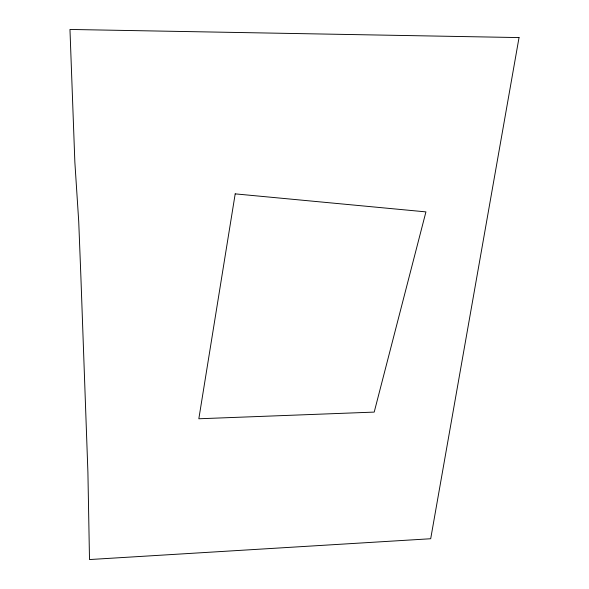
<?xml version="1.0" encoding="UTF-8"?>
<svg xmlns="http://www.w3.org/2000/svg" width="589" height="589" viewBox="0 0 589 589"><rect width="100%" height="100%" fill="white"/><g stroke="black" fill="none" stroke-linecap="round" stroke-linejoin="round"><path stroke-width="0.88" d="M235.195 193.869L198.832 418.772L374.206 412.101L425.935 211.885L235.195 193.869M519.034 37.578L430.692 538.744L89.499 559.55L87.908 472.349L80.914 277.412L78.72 221.457L74.855 162.078L69.966 29.45L519.034 37.578"/></g></svg>
